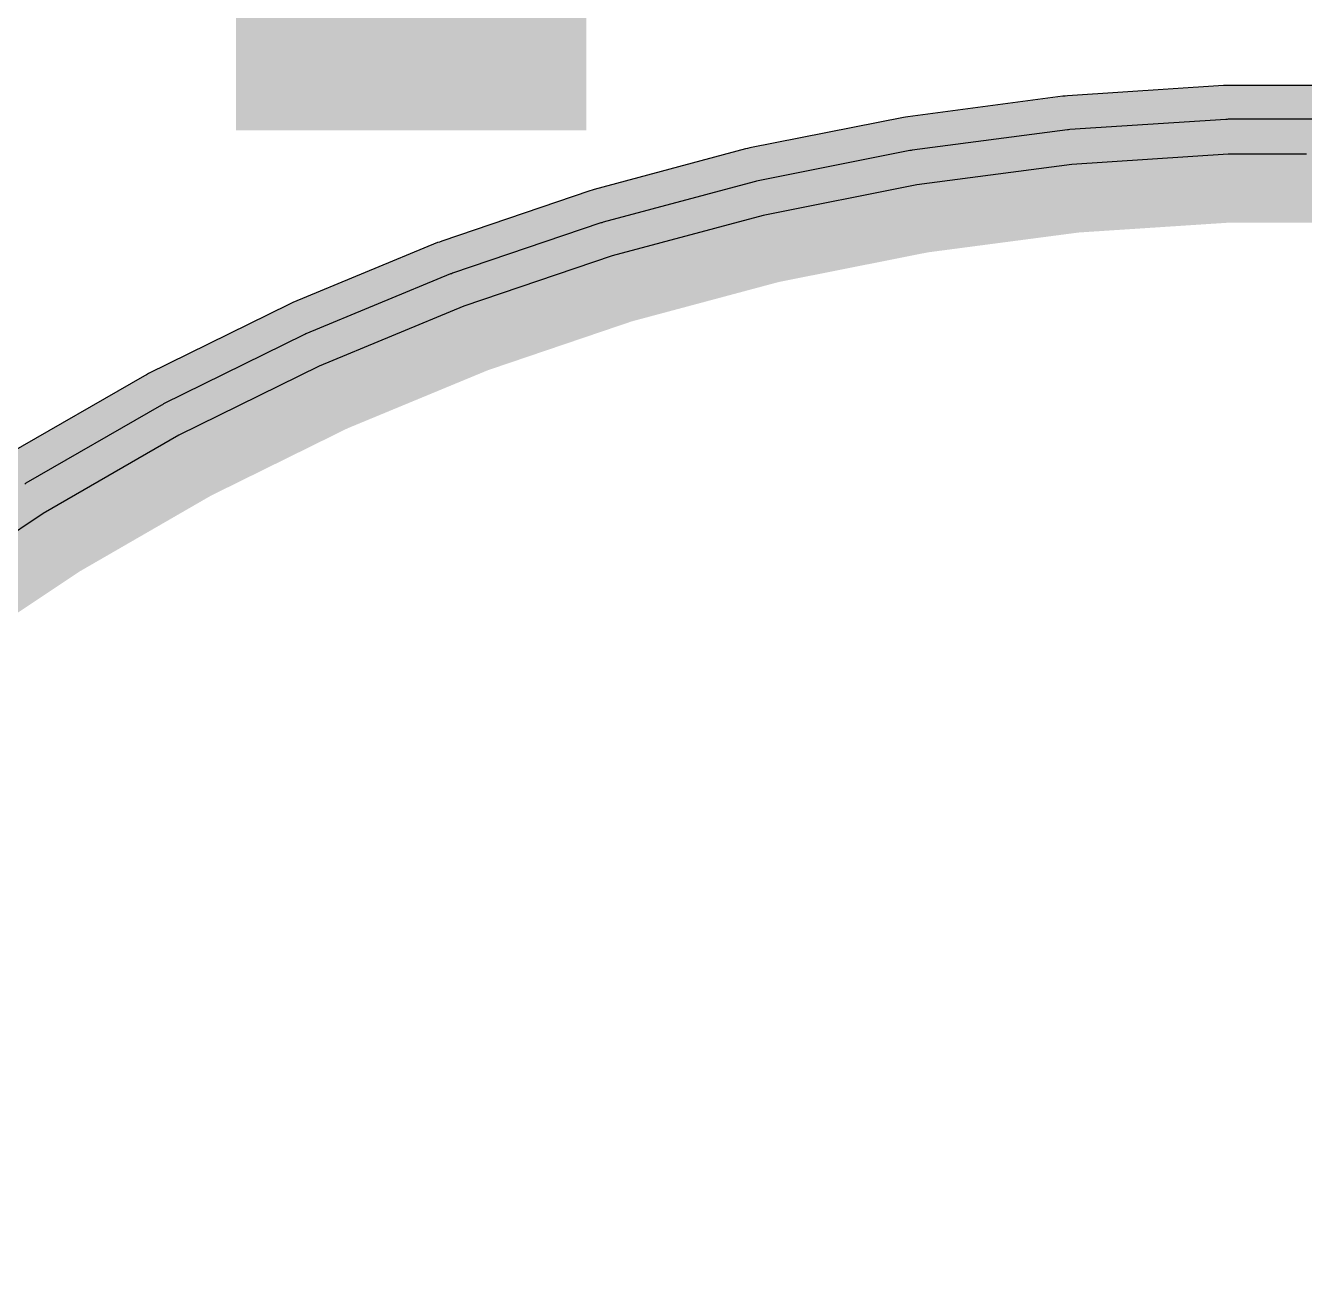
# Model space of a CAD drawing. Header units: inches. Extents: x -30 to 282, y -86 to 78.
# Drawn here: x 0.59 to 10.09, y -35.86 to -26.54 of the extents above; entities that cross this region are included whole.
import ezdxf

# ---------------------------------------------------------------- set-up
doc = ezdxf.new("R2010")
doc.units = ezdxf.units.IN
for name, color, linetype in [('Board Outline', 216, 'Continuous'), ('Bottom Layer', 5, 'Continuous'), ('GND 01', 76, 'Continuous'), ('GND 02', 16, 'Continuous'), ('Multi-Layer', 9, 'Continuous'), ('PWR', 156, 'Continuous'), ('SIG 01', 90, 'Continuous'), ('Top Layer', 1, 'Continuous'), ('Top Overlay', 2, 'Continuous'), ('Top Paste', 8, 'Continuous'), ('Top Solder', 216, 'Continuous')]:
    doc.layers.add(name, color=color, linetype=linetype)

# ---------------------------------------------------------------- blocks, each defined once
blk = doc.blocks.new('SMB__114')
at = {"layer": 'Top Layer'}
for points in [[(-3.7, -1.2), (-3.7, 1.2), (-0.9, 1.2), (-0.9, -1.2)], [(0.9, -1.2), (0.9, 1.2), (3.7, 1.2), (3.7, -1.2)]]:
    blk.add_hatch(color=1, dxfattribs=at).paths.add_polyline_path(points)
at = {"layer": 'Top Overlay'}
for points in [[(2.5931, 1.2446), (4.8283, 1.2446), (4.8283, 1.905), (2.5931, 1.905)], [(3.7361, -1.651), (4.8283, -1.651), (4.8283, 1.3462), (3.7361, 1.3462)], [(2.5931, -1.905), (4.8283, -1.905), (4.8283, -1.2446), (2.5931, -1.2446)]]:
    blk.add_hatch(color=2, dxfattribs=at).paths.add_polyline_path(points)
at = {"layer": 'Top Paste'}
for points in [[(-3.7, -1.2), (-3.7, 1.2), (-0.9, 1.2), (-0.9, -1.2)], [(0.9, -1.2), (0.9, 1.2), (3.7, 1.2), (3.7, -1.2)]]:
    blk.add_hatch(color=8, dxfattribs=at).paths.add_polyline_path(points)
at = {"layer": 'Top Solder'}
for points in [[(-3.8016, -1.3016), (-3.8016, 1.3016), (-0.7984, 1.3016), (-0.7984, -1.3016)], [(0.7984, -1.3016), (0.7984, 1.3016), (3.8016, 1.3016), (3.8016, -1.3016)]]:
    blk.add_hatch(color=216, dxfattribs=at).paths.add_polyline_path(points)
at = {"layer": 'Top Overlay', "const_width": 0.127}
for points in [[(-2.2098, 1.8542), (2.5908, 1.8542)], [(-2.2098, 1.8542), (-2.2098, 1.397)], [(-2.2098, -1.397), (-2.2098, -1.8542)], [(-2.2098, -1.8542), (2.5908, -1.8542)]]:
    blk.add_lwpolyline(points, dxfattribs=at)
at = {"layer": 'Top Overlay', "const_width": 0.0635}
for points in [[(-2.2416, 1.8542, 1), (-2.178, 1.8542, 1)], [(-2.2416, 1.8542, 1), (-2.178, 1.8542, 1)], [(2.5591, 1.8542, 1), (2.6225, 1.8542, 1)], [(-2.2416, 1.397, 1), (-2.178, 1.397, 1)], [(-2.2416, -1.397, 1), (-2.178, -1.397, 1)], [(-2.2416, -1.8542, 1), (-2.178, -1.8542, 1)], [(-2.2416, -1.8542, 1), (-2.178, -1.8542, 1)], [(2.5591, -1.8542, 1), (2.6225, -1.8542, 1)]]:
    blk.add_lwpolyline(points, format="xyb", close=True, dxfattribs=at)

msp = doc.modelspace()

# ---------------------------------------------------------------- linework, layer by layer
at = {"layer": 'Board Outline', "const_width": 0.254}
msp.add_lwpolyline([(37.4947, -16.4465, -2.502525), (-17.2929, -16.4465)], format="xyb", dxfattribs=at)
msp.add_lwpolyline([(27.8604, -45.25, 1), (-7.6586, -45.25, 1)], format="xyb", close=True, dxfattribs=at)
at = {"layer": 'Bottom Layer'}
for p, q in [((9.5029, -27.2416), (8.3432, -27.3176)), ((9.5114, -27.2427), (9.5029, -27.2416)), ((9.5198, -27.241), (9.5114, -27.2427)), ((10.682, -27.241), (9.5198, -27.241)), ((8.3264, -27.3192), (7.1742, -27.4709)), ((8.3349, -27.3198), (8.3264, -27.3192)), ((8.3432, -27.3176), (8.3349, -27.3198)), ((7.1574, -27.4737), (6.0176, -27.7004)), ((7.166, -27.4737), (7.1574, -27.4737)), ((7.1742, -27.4709), (7.166, -27.4737)), ((6.0011, -27.7043), (4.8786, -28.0051)), ((6.0097, -27.7037), (6.0011, -27.7043)), ((6.0176, -27.7004), (6.0097, -27.7037)), ((4.8786, -28.0051), (4.8709, -28.0089)), ((4.8623, -28.01), (3.7619, -28.3835)), ((4.8709, -28.0089), (4.8623, -28.01)), ((3.7544, -28.3878), (3.746, -28.3895)), ((3.7619, -28.3835), (3.7544, -28.3878)), ((3.746, -28.3895), (2.6723, -28.8342)), ((2.6569, -28.8412), (1.6146, -29.3552)), ((2.6652, -28.839), (2.6569, -28.8412)), ((2.6723, -28.8342), (2.6652, -28.839)), ((1.5996, -29.3632), (0.5932, -29.9443)), ((1.6078, -29.3605), (1.5996, -29.3632)), ((1.6146, -29.3552), (1.6078, -29.3605)), ((0.5932, -29.9443), (0.5867, -29.95))]:
    msp.add_line(p, q, dxfattribs=at)
at = {"layer": 'GND 01'}
for p, q in [((9.4864, -26.9906), (8.3268, -27.0666)), ((9.5032, -26.9912), (9.4864, -26.9906)), ((9.5198, -26.9895), (9.5032, -26.9912)), ((10.682, -26.9895), (9.5198, -26.9895)), ((8.2935, -27.0699), (7.1413, -27.2216)), ((8.3103, -27.0694), (8.2935, -27.0699)), ((8.3268, -27.0666), (8.3103, -27.0694)), ((7.1084, -27.2271), (5.9686, -27.4538)), ((7.125, -27.2254), (7.1084, -27.2271)), ((7.1413, -27.2216), (7.125, -27.2254)), ((5.936, -27.4614), (4.8135, -27.7621)), ((5.9525, -27.4586), (5.936, -27.4614)), ((5.9686, -27.4538), (5.9525, -27.4586)), ((4.7815, -27.7718), (3.681, -28.1454)), ((4.7978, -27.768), (4.7815, -27.7718)), ((4.8135, -27.7621), (4.7978, -27.768)), ((3.6498, -28.1572), (2.5761, -28.6019)), ((3.6658, -28.1523), (3.6498, -28.1572)), ((3.681, -28.1454), (3.6658, -28.1523)), ((2.5457, -28.6157), (1.5034, -29.1297)), ((2.5613, -28.6098), (2.5457, -28.6157)), ((2.5761, -28.6019), (2.5613, -28.6098)), ((1.4739, -29.1454), (0.4675, -29.7265)), ((1.4891, -29.1385), (1.4739, -29.1454)), ((1.5034, -29.1297), (1.4891, -29.1385))]:
    msp.add_line(p, q, dxfattribs=at)
at = {"layer": 'GND 01', "const_width": 1.016}
for points in [[(8.3602, -27.576), (9.5198, -27.5)], [(9.5198, -27.5), (10.682, -27.5)], [(7.208, -27.7277), (8.3602, -27.576)], [(6.0681, -27.9544), (7.208, -27.7277)], [(4.9456, -28.2552), (6.0681, -27.9544)], [(3.8451, -28.6288), (4.9456, -28.2552)], [(2.7714, -29.0735), (3.8451, -28.6288)], [(1.7291, -29.5875), (2.7714, -29.0735)], [(0.7227, -30.1686), (1.7291, -29.5875)], [(-0.2436, -30.8142), (0.7227, -30.1686)]]:
    msp.add_lwpolyline(points, dxfattribs=at)
at = {"layer": 'GND 01', "const_width": 0.508}
for points in [[(9.2658, -27.5, 1), (9.7738, -27.5, 1)], [(9.2658, -27.5, 1), (9.7738, -27.5, 1)], [(8.1062, -27.576, 1), (8.6142, -27.576, 1)], [(8.1062, -27.576, 1), (8.6142, -27.576, 1)], [(6.954, -27.7277, 1), (7.462, -27.7277, 1)], [(6.954, -27.7277, 1), (7.462, -27.7277, 1)], [(5.8141, -27.9544, 1), (6.3221, -27.9544, 1)], [(5.8141, -27.9544, 1), (6.3221, -27.9544, 1)], [(4.6916, -28.2552, 1), (5.1996, -28.2552, 1)], [(4.6916, -28.2552, 1), (5.1996, -28.2552, 1)], [(3.5911, -28.6288, 1), (4.0991, -28.6288, 1)], [(3.5911, -28.6288, 1), (4.0991, -28.6288, 1)], [(2.5174, -29.0735, 1), (3.0254, -29.0735, 1)], [(2.5174, -29.0735, 1), (3.0254, -29.0735, 1)], [(1.4751, -29.5875, 1), (1.9831, -29.5875, 1)], [(1.4751, -29.5875, 1), (1.9831, -29.5875, 1)], [(0.4687, -30.1686, 1), (0.9767, -30.1686, 1)], [(0.4687, -30.1686, 1), (0.9767, -30.1686, 1)]]:
    msp.add_lwpolyline(points, format="xyb", close=True, dxfattribs=at)
at = {"layer": 'GND 02'}
for p, q in [((9.4864, -26.9906), (8.3268, -27.0666)), ((9.5032, -26.9912), (9.4864, -26.9906)), ((9.5198, -26.9895), (9.5032, -26.9912)), ((10.682, -26.9895), (9.5198, -26.9895)), ((8.2935, -27.0699), (7.1413, -27.2216)), ((8.3103, -27.0694), (8.2935, -27.0699)), ((8.3268, -27.0666), (8.3103, -27.0694)), ((7.1084, -27.2271), (5.9686, -27.4538)), ((7.125, -27.2254), (7.1084, -27.2271)), ((7.1413, -27.2216), (7.125, -27.2254)), ((5.936, -27.4614), (4.8135, -27.7621)), ((5.9525, -27.4586), (5.936, -27.4614)), ((5.9686, -27.4538), (5.9525, -27.4586)), ((4.7815, -27.7718), (3.681, -28.1454)), ((4.7978, -27.768), (4.7815, -27.7718)), ((4.8135, -27.7621), (4.7978, -27.768)), ((3.6498, -28.1572), (2.5761, -28.6019)), ((3.6658, -28.1523), (3.6498, -28.1572)), ((3.681, -28.1454), (3.6658, -28.1523)), ((2.5457, -28.6157), (1.5034, -29.1297)), ((2.5613, -28.6098), (2.5457, -28.6157)), ((2.5761, -28.6019), (2.5613, -28.6098)), ((1.4739, -29.1454), (0.4675, -29.7265)), ((1.4891, -29.1385), (1.4739, -29.1454)), ((1.5034, -29.1297), (1.4891, -29.1385))]:
    msp.add_line(p, q, dxfattribs=at)
at = {"layer": 'GND 02', "const_width": 1.016}
for points in [[(8.3602, -27.576), (9.5198, -27.5)], [(9.5198, -27.5), (10.682, -27.5)], [(7.208, -27.7277), (8.3602, -27.576)], [(6.0681, -27.9544), (7.208, -27.7277)], [(4.9456, -28.2552), (6.0681, -27.9544)], [(3.8451, -28.6288), (4.9456, -28.2552)], [(2.7714, -29.0735), (3.8451, -28.6288)], [(1.7291, -29.5875), (2.7714, -29.0735)], [(0.7227, -30.1686), (1.7291, -29.5875)], [(-0.2436, -30.8142), (0.7227, -30.1686)]]:
    msp.add_lwpolyline(points, dxfattribs=at)
at = {"layer": 'GND 02', "const_width": 0.508}
for points in [[(9.2658, -27.5, 1), (9.7738, -27.5, 1)], [(9.2658, -27.5, 1), (9.7738, -27.5, 1)], [(8.1062, -27.576, 1), (8.6142, -27.576, 1)], [(8.1062, -27.576, 1), (8.6142, -27.576, 1)], [(6.954, -27.7277, 1), (7.462, -27.7277, 1)], [(6.954, -27.7277, 1), (7.462, -27.7277, 1)], [(5.8141, -27.9544, 1), (6.3221, -27.9544, 1)], [(5.8141, -27.9544, 1), (6.3221, -27.9544, 1)], [(4.6916, -28.2552, 1), (5.1996, -28.2552, 1)], [(4.6916, -28.2552, 1), (5.1996, -28.2552, 1)], [(3.5911, -28.6288, 1), (4.0991, -28.6288, 1)], [(3.5911, -28.6288, 1), (4.0991, -28.6288, 1)], [(2.5174, -29.0735, 1), (3.0254, -29.0735, 1)], [(2.5174, -29.0735, 1), (3.0254, -29.0735, 1)], [(1.4751, -29.5875, 1), (1.9831, -29.5875, 1)], [(1.4751, -29.5875, 1), (1.9831, -29.5875, 1)], [(0.4687, -30.1686, 1), (0.9767, -30.1686, 1)], [(0.4687, -30.1686, 1), (0.9767, -30.1686, 1)]]:
    msp.add_lwpolyline(points, format="xyb", close=True, dxfattribs=at)
at = {"layer": 'Multi-Layer'}
for p, q in [((9.5198, -27.5), (8.3602, -27.576)), ((10.1009, -27.5), (9.5198, -27.5)), ((8.3602, -27.576), (7.208, -27.7277)), ((7.208, -27.7277), (6.0681, -27.9544)), ((6.0681, -27.9544), (4.9456, -28.2552)), ((4.9456, -28.2552), (3.8451, -28.6288)), ((3.8451, -28.6288), (2.7714, -29.0735)), ((2.7714, -29.0735), (1.7291, -29.5875)), ((1.7291, -29.5875), (0.7227, -30.1686)), ((0.7227, -30.1686), (-0.2436, -30.8142))]:
    msp.add_line(p, q, dxfattribs=at)
at = {"layer": 'PWR'}
for p, q in [((9.5029, -27.2416), (8.3432, -27.3176)), ((9.5114, -27.2427), (9.5029, -27.2416)), ((9.5198, -27.241), (9.5114, -27.2427)), ((10.682, -27.241), (9.5198, -27.241)), ((8.3264, -27.3192), (7.1742, -27.4709)), ((8.3349, -27.3198), (8.3264, -27.3192)), ((8.3432, -27.3176), (8.3349, -27.3198)), ((7.1574, -27.4737), (6.0176, -27.7004)), ((7.166, -27.4737), (7.1574, -27.4737)), ((7.1742, -27.4709), (7.166, -27.4737)), ((6.0011, -27.7043), (4.8786, -28.0051)), ((6.0097, -27.7037), (6.0011, -27.7043)), ((6.0176, -27.7004), (6.0097, -27.7037)), ((4.8786, -28.0051), (4.8709, -28.0089)), ((4.8623, -28.01), (3.7619, -28.3835)), ((4.8709, -28.0089), (4.8623, -28.01)), ((3.7544, -28.3878), (3.746, -28.3895)), ((3.7619, -28.3835), (3.7544, -28.3878)), ((3.746, -28.3895), (2.6723, -28.8342)), ((2.6569, -28.8412), (1.6146, -29.3552)), ((2.6652, -28.839), (2.6569, -28.8412)), ((2.6723, -28.8342), (2.6652, -28.839)), ((1.5996, -29.3632), (0.5932, -29.9443)), ((1.6078, -29.3605), (1.5996, -29.3632)), ((1.6146, -29.3552), (1.6078, -29.3605)), ((0.5932, -29.9443), (0.5867, -29.95))]:
    msp.add_line(p, q, dxfattribs=at)
at = {"layer": 'SIG 01'}
for p, q in [((9.5029, -27.2416), (8.3432, -27.3176)), ((9.5114, -27.2427), (9.5029, -27.2416)), ((9.5198, -27.241), (9.5114, -27.2427)), ((10.682, -27.241), (9.5198, -27.241)), ((8.3264, -27.3192), (7.1742, -27.4709)), ((8.3349, -27.3198), (8.3264, -27.3192)), ((8.3432, -27.3176), (8.3349, -27.3198)), ((7.1574, -27.4737), (6.0176, -27.7004)), ((7.166, -27.4737), (7.1574, -27.4737)), ((7.1742, -27.4709), (7.166, -27.4737)), ((6.0011, -27.7043), (4.8786, -28.0051)), ((6.0097, -27.7037), (6.0011, -27.7043)), ((6.0176, -27.7004), (6.0097, -27.7037)), ((4.8786, -28.0051), (4.8709, -28.0089)), ((4.8623, -28.01), (3.7619, -28.3835)), ((4.8709, -28.0089), (4.8623, -28.01)), ((3.7544, -28.3878), (3.746, -28.3895)), ((3.7619, -28.3835), (3.7544, -28.3878)), ((3.746, -28.3895), (2.6723, -28.8342)), ((2.6569, -28.8412), (1.6146, -29.3552)), ((2.6652, -28.839), (2.6569, -28.8412)), ((2.6723, -28.8342), (2.6652, -28.839)), ((1.5996, -29.3632), (0.5932, -29.9443)), ((1.6078, -29.3605), (1.5996, -29.3632)), ((1.6146, -29.3552), (1.6078, -29.3605)), ((0.5932, -29.9443), (0.5867, -29.95))]:
    msp.add_line(p, q, dxfattribs=at)
at = {"layer": 'Top Layer'}
for p, q in [((9.5029, -27.2416), (8.3432, -27.3176)), ((9.5114, -27.2427), (9.5029, -27.2416)), ((9.5198, -27.241), (9.5114, -27.2427)), ((10.682, -27.241), (9.5198, -27.241)), ((8.3264, -27.3192), (7.1742, -27.4709)), ((8.3349, -27.3198), (8.3264, -27.3192)), ((8.3432, -27.3176), (8.3349, -27.3198)), ((7.1574, -27.4737), (6.0176, -27.7004)), ((7.166, -27.4737), (7.1574, -27.4737)), ((7.1742, -27.4709), (7.166, -27.4737)), ((6.0011, -27.7043), (4.8786, -28.0051)), ((6.0097, -27.7037), (6.0011, -27.7043)), ((6.0176, -27.7004), (6.0097, -27.7037)), ((4.8786, -28.0051), (4.8709, -28.0089)), ((4.8623, -28.01), (3.7619, -28.3835)), ((4.8709, -28.0089), (4.8623, -28.01)), ((3.7544, -28.3878), (3.746, -28.3895)), ((3.7619, -28.3835), (3.7544, -28.3878)), ((3.746, -28.3895), (2.6723, -28.8342)), ((2.6569, -28.8412), (1.6146, -29.3552)), ((2.6652, -28.839), (2.6569, -28.8412)), ((2.6723, -28.8342), (2.6652, -28.839)), ((1.5996, -29.3632), (0.5932, -29.9443)), ((1.6078, -29.3605), (1.5996, -29.3632)), ((1.6146, -29.3552), (1.6078, -29.3605)), ((0.5932, -29.9443), (0.5867, -29.95))]:
    msp.add_line(p, q, dxfattribs=at)
at = {"layer": 'Top Layer', "const_width": 0.2032}
msp.add_lwpolyline([(25.3174, -34.5945, -0.728137), (4.3931, -62.842)], format="xyb", dxfattribs=at)

# ---------------------------------------------------------------- block references
at = {"rotation": 90}
msp.add_blockref('SMB__114', (3.4544, -23.5204), dxfattribs=at)

doc.saveas('drawing.dxf')
